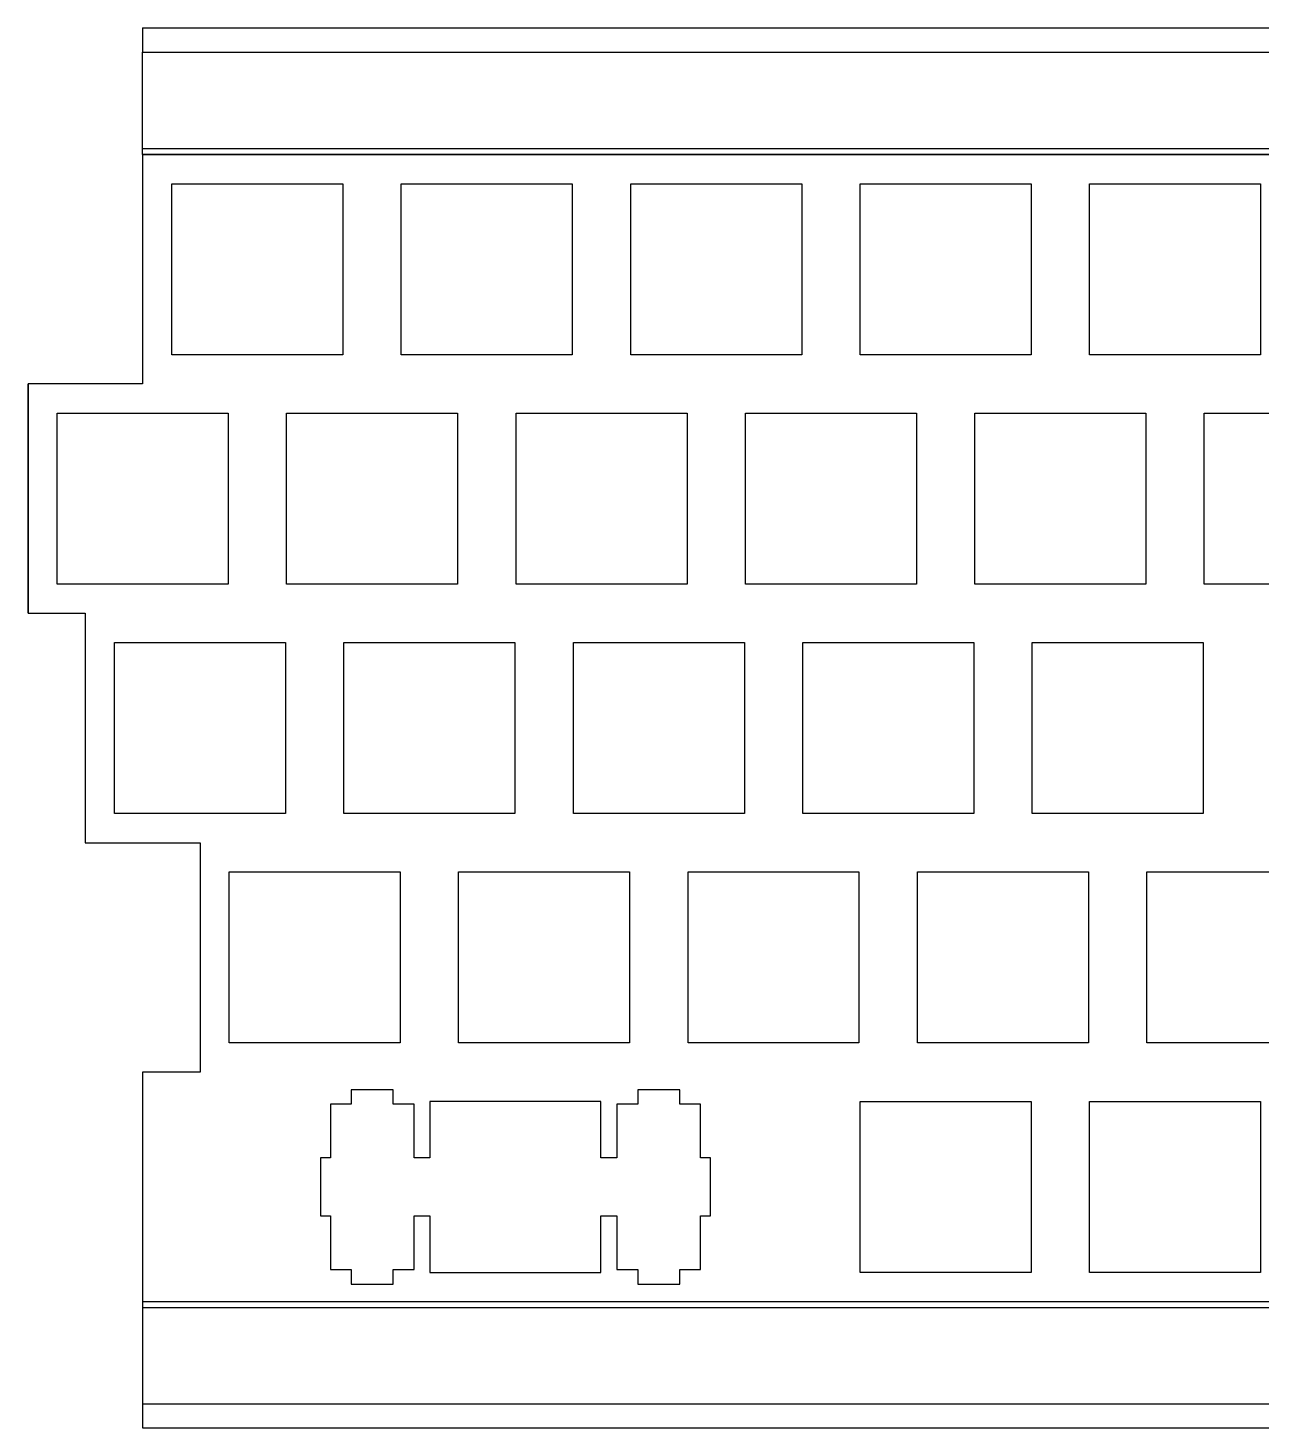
# Model space of a CAD drawing. Extents: x 9 to 205, y 12 to 128.
# Drawn here: x 9.1 to 111.5, y 12.1 to 128.3 of the extents above; entities that cross this region are included whole.
import ezdxf

# ---------------------------------------------------------------- set-up
doc = ezdxf.new("R2010")
doc.units = 0
doc.header["$MEASUREMENT"] = 0
doc.layers.get('0').update_dxf_attribs({"linetype": 'CONTINUOUS'})

msp = doc.modelspace()

# ---------------------------------------------------------------- linework, layer by layer
msp.add_line((18.66, 128.34), (18.66, 126.34))
at = {"color": 0}
for p, q in [((18.66, 128.34), (205.38, 128.34)), ((18.66, 126.34), (203.38, 126.34)), ((18.66, 118.34), (195.38, 118.34)), ((18.66, 117.84), (194.88, 117.84)), ((18.66, 22.09), (133.47, 22.09)), ((18.66, 14.09), (203.38, 14.09)), ((18.66, 12.09), (205.38, 12.09))]:
    msp.add_line(p, q, dxfattribs=at)
at = {"linetype": 'Continuous'}
for p, q in [((18.66, 117.84), (18.66, 126.34)), ((18.66, 22.59), (18.66, 12.09))]:
    msp.add_line(p, q, dxfattribs=at)
at = {"color": 0}
for points in [[(18.66, 98.79), (9.14, 98.79), (9.14, 79.74), (13.9, 79.74), (13.9, 60.69), (23.43, 60.69), (23.43, 41.64), (18.66, 41.64), (18.66, 22.59), (132.97, 22.59), (132.97, 41.64), (152.02, 41.64), (152.02, 60.69), (171.07, 60.69), (171.07, 117.84), (18.66, 117.84)], [(35.29, 115.41), (35.29, 101.21), (21.09, 101.21), (21.09, 115.41)], [(54.34, 115.41), (54.34, 101.21), (40.14, 101.21), (40.14, 115.41)], [(73.39, 115.41), (73.39, 101.21), (59.19, 101.21), (59.19, 115.41)], [(92.44, 115.41), (92.44, 101.21), (78.24, 101.21), (78.24, 115.41)], [(111.49, 115.41), (111.49, 101.21), (97.29, 101.21), (97.29, 115.41)], [(25.77, 96.36), (25.77, 82.16), (11.57, 82.16), (11.57, 96.36)], [(44.82, 96.36), (44.82, 82.16), (30.62, 82.16), (30.62, 96.36)], [(63.87, 96.36), (63.87, 82.16), (49.67, 82.16), (49.67, 96.36)], [(82.92, 96.36), (82.92, 82.16), (68.72, 82.16), (68.72, 96.36)], [(101.97, 96.36), (101.97, 82.16), (87.77, 82.16), (87.77, 96.36)], [(121.02, 96.36), (121.02, 82.16), (106.82, 82.16), (106.82, 96.36)], [(30.53, 77.31), (30.53, 63.11), (16.33, 63.11), (16.33, 77.31)], [(49.58, 77.31), (49.58, 63.11), (35.38, 63.11), (35.38, 77.31)], [(68.63, 77.31), (68.63, 63.11), (54.43, 63.11), (54.43, 77.31)], [(87.68, 77.31), (87.68, 63.11), (73.48, 63.11), (73.48, 77.31)], [(106.73, 77.31), (106.73, 63.11), (92.53, 63.11), (92.53, 77.31)], [(40.05, 58.27), (40.05, 44.06), (25.85, 44.06), (25.85, 58.27)], [(59.1, 58.27), (59.1, 44.06), (44.9, 44.06), (44.9, 58.27)], [(78.15, 58.27), (78.15, 44.06), (63.95, 44.06), (63.95, 58.27)], [(97.2, 58.27), (97.2, 44.06), (83, 44.06), (83, 58.27)], [(116.25, 58.27), (116.25, 44.06), (102.05, 44.06), (102.05, 58.27)], [(92.44, 39.21), (92.44, 25.01), (78.24, 25.01), (78.24, 39.21)], [(111.49, 39.21), (111.49, 25.01), (97.29, 25.01), (97.29, 39.21)]]:
    msp.add_lwpolyline(points, close=True, dxfattribs=at)
for points in [[(9.14, 79.74), (9.14, 98.79)], [(65, 34.51), (65, 38.98), (63.27, 38.98), (63.27, 40.18), (59.77, 40.18), (59.77, 38.98), (58.05, 38.98), (58.05, 34.51), (56.72, 34.51), (56.72, 39.21), (42.52, 39.21), (42.52, 34.51), (41.2, 34.51), (41.2, 38.98), (39.47, 38.98), (39.47, 40.18), (35.97, 40.18), (35.97, 38.98), (34.25, 38.98), (34.25, 37.74)], [(58.05, 37.74), (58.05, 34.51), (56.72, 34.51), (56.72, 39.21), (42.52, 39.21), (42.52, 34.51), (41.2, 34.51), (41.2, 37.74)], [(34.25, 37.74), (34.25, 37.74), (34.25, 34.51), (33.42, 34.51), (33.42, 31.51)], [(65.82, 31.51), (65.82, 34.51), (65, 34.51), (65, 37.74)], [(33.42, 32.71), (33.42, 32.71), (33.42, 29.71), (34.25, 29.71), (34.25, 26.48)], [(65, 26.48), (65, 26.48), (65, 29.71), (65.82, 29.71), (65.82, 32.71)], [(34.25, 29.71), (34.25, 25.24), (35.97, 25.24), (35.97, 24.04), (39.47, 24.04), (39.47, 25.24), (41.2, 25.24), (41.2, 29.71), (42.52, 29.71), (42.52, 25.01), (56.72, 25.01), (56.72, 29.71), (58.05, 29.71), (58.05, 25.24), (59.77, 25.24), (59.77, 24.04), (63.27, 24.04), (63.27, 25.24), (65, 25.24), (65, 26.48)], [(41.2, 26.48), (41.2, 29.71), (42.52, 29.71), (42.52, 25.01), (56.72, 25.01), (56.72, 29.71), (58.05, 29.71), (58.05, 26.48)]]:
    msp.add_lwpolyline(points, dxfattribs=at)

doc.saveas('drawing.dxf')
